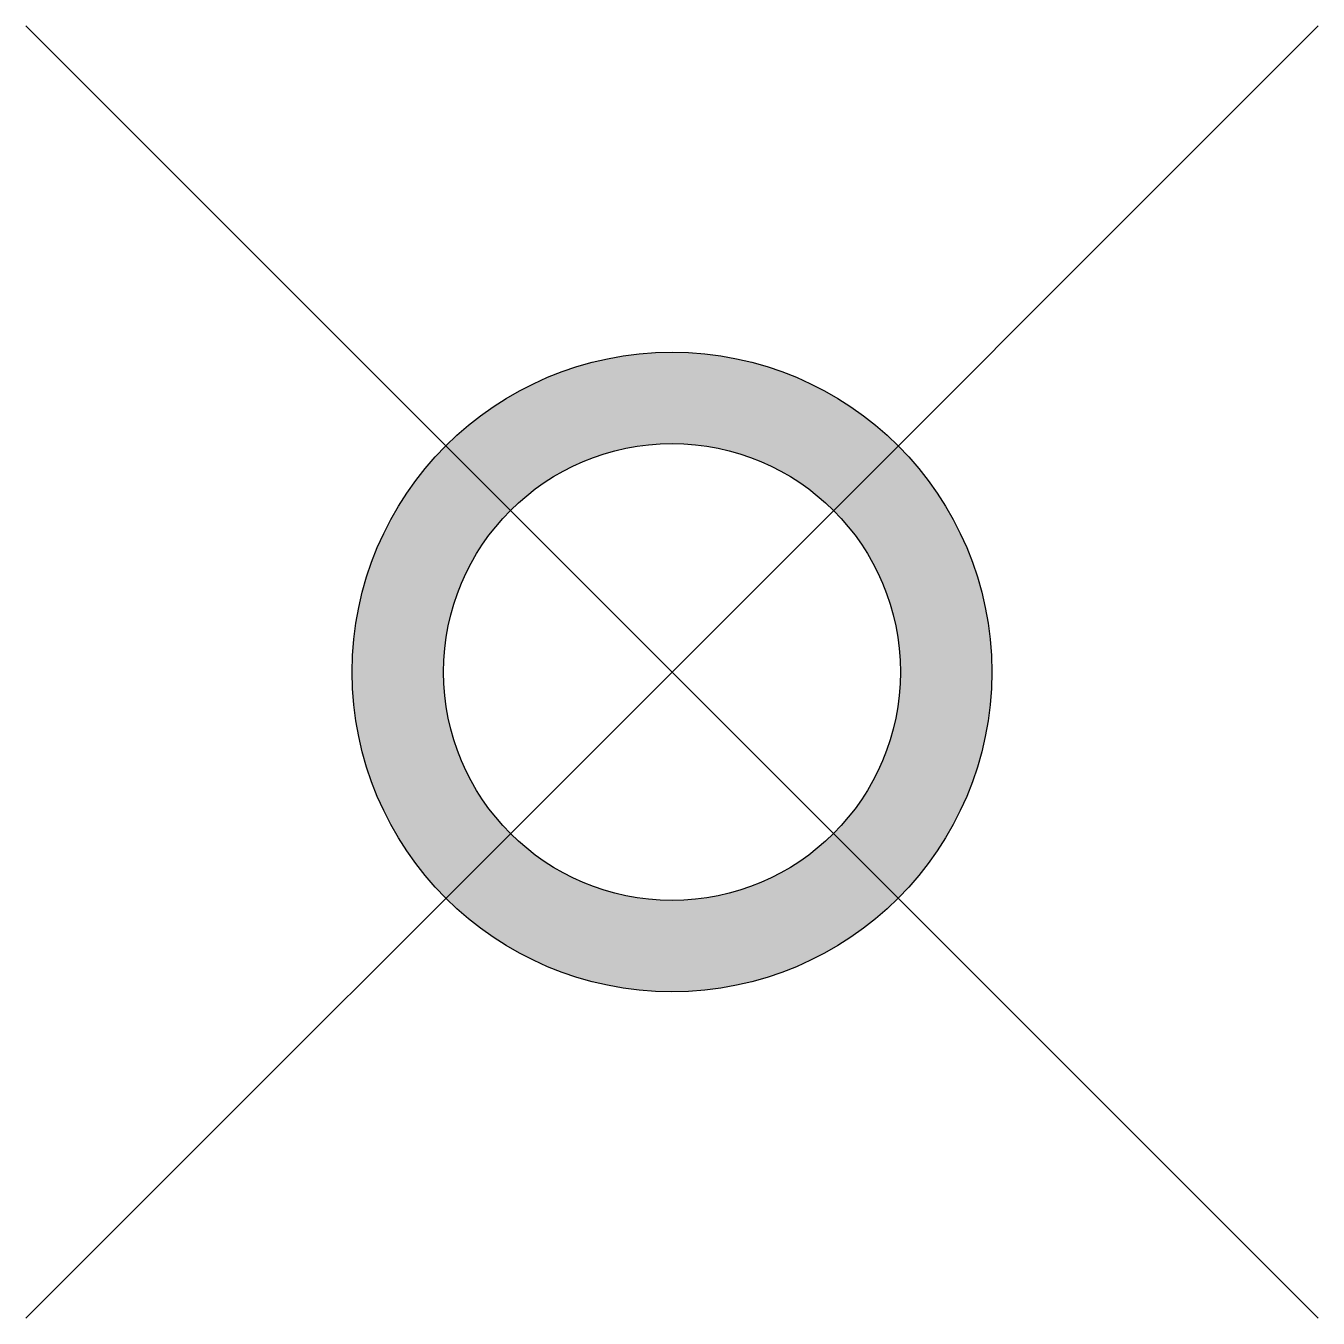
# Model space of a CAD drawing. Extents: x -1.41 to 1.41, y -1.41 to 1.41.
import ezdxf

# ---------------------------------------------------------------- set-up
doc = ezdxf.new("R2010")
doc.units = 0
doc.header["$LTSCALE"] = 50
doc.header["$MEASUREMENT"] = 0
doc.layers.get('0').update_dxf_attribs({"linetype": 'CONTINUOUS'})

msp = doc.modelspace()

# ---------------------------------------------------------------- hatches: boundary and pattern name
h = msp.add_hatch(color=256)
h.dxf.hatch_style = 1
h.paths.add_polyline_path([(0.7, 0, 1), (-0.7, 0, 1)])
h.paths.add_polyline_path([(-0.5, 0, -1), (0.5, 0, -1)], flags=16)

# ---------------------------------------------------------------- linework, layer by layer
for q in [(-1.4142, 1.4142), (1.4142, 1.4142), (-1.4142, -1.4142), (1.4142, -1.4142)]:
    msp.add_line((0, 0), q)
for radius in [0.7, 0.5]:
    msp.add_circle((0, 0), radius)

doc.saveas('drawing.dxf')
